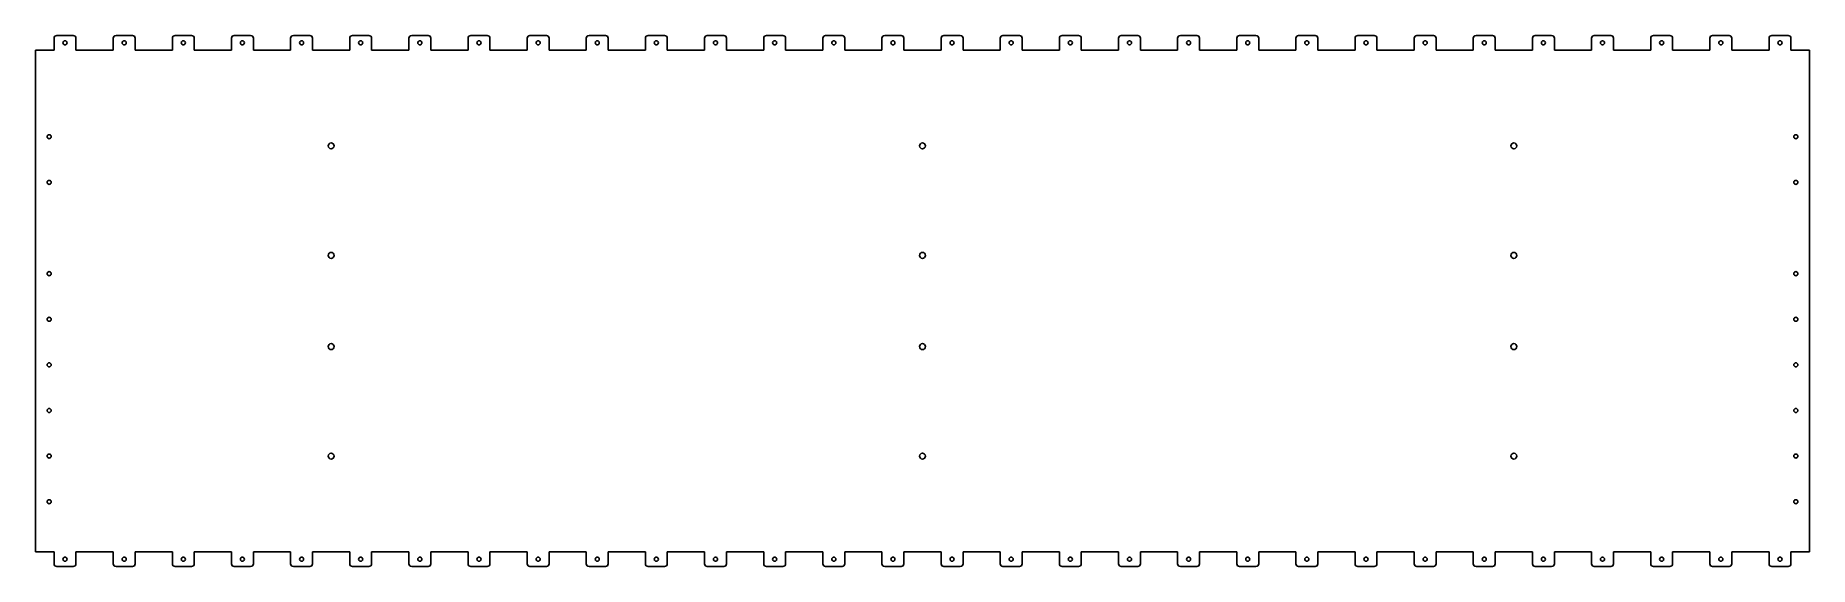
# Model space of a CAD drawing. Header units: millimetres. Extents: x 0 to 1945, y -16 to 566.
import ezdxf

# ---------------------------------------------------------------- set-up
doc = ezdxf.new("R2010")
doc.units = ezdxf.units.MM
doc.layers.add('CUT', color=7, linetype='Continuous')

msp = doc.modelspace()

# ---------------------------------------------------------------- linework, layer by layer
at = {"layer": 'CUT'}
for p, q in [((41.4, 566, 0.5), (23.4, 566, 0.5)), ((106.3, 566, 0.5), (88.3, 566, 0.5)), ((171.1, 566, 0.5), (153.1, 566, 0.5)), ((235.9, 566, 0.5), (217.9, 566, 0.5)), ((300.8, 566, 0.5), (282.8, 566, 0.5)), ((365.6, 566, 0.5), (347.6, 566, 0.5)), ((430.5, 566, 0.5), (412.5, 566, 0.5)), ((495.3, 566, 0.5), (477.3, 566, 0.5)), ((560.2, 566, 0.5), (542.2, 566, 0.5)), ((625, 566, 0.5), (607, 566, 0.5)), ((689.8, 566, 0.5), (671.8, 566, 0.5)), ((754.7, 566, 0.5), (736.7, 566, 0.5)), ((819.5, 566, 0.5), (801.5, 566, 0.5)), ((884.4, 566, 0.5), (866.4, 566, 0.5)), ((949.2, 566, 0.5), (931.2, 566, 0.5)), ((1014.1, 566, 0.5), (996.1, 566, 0.5)), ((1078.9, 566, 0.5), (1060.9, 566, 0.5)), ((1143.7, 566, 0.5), (1125.7, 566, 0.5)), ((1208.6, 566, 0.5), (1190.6, 566, 0.5)), ((1273.4, 566, 0.5), (1255.4, 566, 0.5)), ((1338.3, 566, 0.5), (1320.3, 566, 0.5)), ((1403.1, 566, 0.5), (1385.1, 566, 0.5)), ((1468, 566, 0.5), (1450, 566, 0.5)), ((1532.8, 566, 0.5), (1514.8, 566, 0.5)), ((1597.6, 566, 0.5), (1579.6, 566, 0.5)), ((1662.5, 566, 0.5), (1644.5, 566, 0.5)), ((1727.3, 566, 0.5), (1709.3, 566, 0.5)), ((1792.2, 566, 0.5), (1774.2, 566, 0.5)), ((1857, 566, 0.5), (1839, 566, 0.5)), ((1921.9, 566, 0.5), (1903.9, 566, 0.5)), ((0, 550, 0.5), (0, 0, 0.5)), ((20.4, 550, 0.5), (0, 550, 0.5)), ((20.4, 563, 0.5), (20.4, 550, 0.5)), ((44.4, 550, 0.5), (44.4, 563, 0.5)), ((85.3, 550, 0.5), (44.4, 550, 0.5)), ((85.3, 563, 0.5), (85.3, 550, 0.5)), ((109.3, 550, 0.5), (109.3, 563, 0.5)), ((150.1, 550, 0.5), (109.3, 550, 0.5)), ((150.1, 563, 0.5), (150.1, 550, 0.5)), ((174.1, 550, 0.5), (174.1, 563, 0.5)), ((214.9, 550, 0.5), (174.1, 550, 0.5)), ((214.9, 563, 0.5), (214.9, 550, 0.5)), ((238.9, 550, 0.5), (238.9, 563, 0.5)), ((279.8, 550, 0.5), (238.9, 550, 0.5)), ((279.8, 563, 0.5), (279.8, 550, 0.5)), ((303.8, 550, 0.5), (303.8, 563, 0.5)), ((344.6, 550, 0.5), (303.8, 550, 0.5)), ((344.6, 563, 0.5), (344.6, 550, 0.5)), ((368.6, 550, 0.5), (368.6, 563, 0.5)), ((409.5, 550, 0.5), (368.6, 550, 0.5)), ((409.5, 563, 0.5), (409.5, 550, 0.5)), ((433.5, 550, 0.5), (433.5, 563, 0.5)), ((474.3, 550, 0.5), (433.5, 550, 0.5)), ((474.3, 563, 0.5), (474.3, 550, 0.5)), ((498.3, 550, 0.5), (498.3, 563, 0.5)), ((539.2, 550, 0.5), (498.3, 550, 0.5)), ((539.2, 563, 0.5), (539.2, 550, 0.5)), ((563.2, 550, 0.5), (563.2, 563, 0.5)), ((604, 550, 0.5), (563.2, 550, 0.5)), ((604, 563, 0.5), (604, 550, 0.5)), ((628, 550, 0.5), (628, 563, 0.5)), ((668.8, 550, 0.5), (628, 550, 0.5)), ((668.8, 563, 0.5), (668.8, 550, 0.5)), ((692.8, 550, 0.5), (692.8, 563, 0.5)), ((733.7, 550, 0.5), (692.8, 550, 0.5)), ((733.7, 563, 0.5), (733.7, 550, 0.5)), ((757.7, 550, 0.5), (757.7, 563, 0.5)), ((798.5, 550, 0.5), (757.7, 550, 0.5)), ((798.5, 563, 0.5), (798.5, 550, 0.5)), ((822.5, 550, 0.5), (822.5, 563, 0.5)), ((863.4, 550, 0.5), (822.5, 550, 0.5)), ((863.4, 563, 0.5), (863.4, 550, 0.5)), ((887.4, 550, 0.5), (887.4, 563, 0.5)), ((928.2, 550, 0.5), (887.4, 550, 0.5)), ((928.2, 563, 0.5), (928.2, 550, 0.5)), ((952.2, 550, 0.5), (952.2, 563, 0.5)), ((993.1, 550, 0.5), (952.2, 550, 0.5)), ((993.1, 563, 0.5), (993.1, 550, 0.5)), ((1017.1, 550, 0.5), (1017.1, 563, 0.5)), ((1057.9, 550, 0.5), (1017.1, 550, 0.5)), ((1057.9, 563, 0.5), (1057.9, 550, 0.5)), ((1081.9, 550, 0.5), (1081.9, 563, 0.5)), ((1122.7, 550, 0.5), (1081.9, 550, 0.5)), ((1122.7, 563, 0.5), (1122.7, 550, 0.5)), ((1146.7, 550, 0.5), (1146.7, 563, 0.5)), ((1187.6, 550, 0.5), (1146.7, 550, 0.5)), ((1187.6, 563, 0.5), (1187.6, 550, 0.5)), ((1211.6, 550, 0.5), (1211.6, 563, 0.5)), ((1252.4, 550, 0.5), (1211.6, 550, 0.5)), ((1252.4, 563, 0.5), (1252.4, 550, 0.5)), ((1276.4, 550, 0.5), (1276.4, 563, 0.5)), ((1317.3, 550, 0.5), (1276.4, 550, 0.5)), ((1317.3, 563, 0.5), (1317.3, 550, 0.5)), ((1341.3, 550, 0.5), (1341.3, 563, 0.5)), ((1382.1, 550, 0.5), (1341.3, 550, 0.5)), ((1382.1, 563, 0.5), (1382.1, 550, 0.5)), ((1406.1, 550, 0.5), (1406.1, 563, 0.5)), ((1447, 550, 0.5), (1406.1, 550, 0.5)), ((1447, 563, 0.5), (1447, 550, 0.5)), ((1471, 550, 0.5), (1471, 563, 0.5)), ((1511.8, 550, 0.5), (1471, 550, 0.5)), ((1511.8, 563, 0.5), (1511.8, 550, 0.5)), ((1535.8, 550, 0.5), (1535.8, 563, 0.5)), ((1576.6, 550, 0.5), (1535.8, 550, 0.5)), ((1576.6, 563, 0.5), (1576.6, 550, 0.5)), ((1600.6, 550, 0.5), (1600.6, 563, 0.5)), ((1641.5, 550, 0.5), (1600.6, 550, 0.5)), ((1641.5, 563, 0.5), (1641.5, 550, 0.5)), ((1665.5, 550, 0.5), (1665.5, 563, 0.5)), ((1706.3, 550, 0.5), (1665.5, 550, 0.5)), ((1706.3, 563, 0.5), (1706.3, 550, 0.5)), ((1730.3, 550, 0.5), (1730.3, 563, 0.5)), ((1771.2, 550, 0.5), (1730.3, 550, 0.5)), ((1771.2, 563, 0.5), (1771.2, 550, 0.5)), ((1795.2, 550, 0.5), (1795.2, 563, 0.5)), ((1836, 550, 0.5), (1795.2, 550, 0.5)), ((1836, 563, 0.5), (1836, 550, 0.5)), ((1860, 550, 0.5), (1860, 563, 0.5)), ((1900.9, 550, 0.5), (1860, 550, 0.5)), ((1900.9, 563, 0.5), (1900.9, 550, 0.5)), ((1924.9, 550, 0.5), (1924.9, 563, 0.5)), ((1945.3, 550, 0.5), (1924.9, 550, 0.5)), ((1945.3, 0, 0.5), (1945.3, 550, 0.5)), ((0, 0, 0.5), (20.4, 0, 0.5)), ((20.4, 0, 0.5), (20.4, -13, 0.5)), ((44.4, -13, 0.5), (44.4, 0, 0.5)), ((44.4, 0, 0.5), (85.3, 0, 0.5)), ((85.3, 0, 0.5), (85.3, -13, 0.5)), ((109.3, -13, 0.5), (109.3, 0, 0.5)), ((109.3, 0, 0.5), (150.1, 0, 0.5)), ((150.1, 0, 0.5), (150.1, -13, 0.5)), ((174.1, -13, 0.5), (174.1, 0, 0.5)), ((174.1, 0, 0.5), (214.9, 0, 0.5)), ((214.9, 0, 0.5), (214.9, -13, 0.5)), ((238.9, -13, 0.5), (238.9, 0, 0.5)), ((238.9, 0, 0.5), (279.8, 0, 0.5)), ((279.8, 0, 0.5), (279.8, -13, 0.5)), ((303.8, -13, 0.5), (303.8, 0, 0.5)), ((303.8, 0, 0.5), (344.6, 0, 0.5)), ((344.6, 0, 0.5), (344.6, -13, 0.5)), ((368.6, -13, 0.5), (368.6, 0, 0.5)), ((368.6, 0, 0.5), (409.5, 0, 0.5)), ((409.5, 0, 0.5), (409.5, -13, 0.5)), ((433.5, -13, 0.5), (433.5, 0, 0.5)), ((433.5, 0, 0.5), (474.3, 0, 0.5)), ((474.3, 0, 0.5), (474.3, -13, 0.5)), ((498.3, -13, 0.5), (498.3, 0, 0.5)), ((498.3, 0, 0.5), (539.2, 0, 0.5)), ((539.2, 0, 0.5), (539.2, -13, 0.5)), ((563.2, -13, 0.5), (563.2, 0, 0.5)), ((563.2, 0, 0.5), (604, 0, 0.5)), ((604, 0, 0.5), (604, -13, 0.5)), ((628, -13, 0.5), (628, 0, 0.5)), ((628, 0, 0.5), (668.8, 0, 0.5)), ((668.8, 0, 0.5), (668.8, -13, 0.5)), ((692.8, -13, 0.5), (692.8, 0, 0.5)), ((692.8, 0, 0.5), (733.7, 0, 0.5)), ((733.7, 0, 0.5), (733.7, -13, 0.5)), ((757.7, -13, 0.5), (757.7, 0, 0.5)), ((757.7, 0, 0.5), (798.5, 0, 0.5)), ((798.5, 0, 0.5), (798.5, -13, 0.5)), ((822.5, -13, 0.5), (822.5, 0, 0.5)), ((822.5, 0, 0.5), (863.4, 0, 0.5)), ((863.4, 0, 0.5), (863.4, -13, 0.5)), ((887.4, -13, 0.5), (887.4, 0, 0.5)), ((887.4, 0, 0.5), (928.2, 0, 0.5)), ((928.2, 0, 0.5), (928.2, -13, 0.5)), ((952.2, -13, 0.5), (952.2, 0, 0.5)), ((952.2, 0, 0.5), (993.1, 0, 0.5)), ((993.1, 0, 0.5), (993.1, -13, 0.5)), ((1017.1, -13, 0.5), (1017.1, 0, 0.5)), ((1017.1, 0, 0.5), (1057.9, 0, 0.5)), ((1057.9, 0, 0.5), (1057.9, -13, 0.5)), ((1081.9, -13, 0.5), (1081.9, 0, 0.5)), ((1081.9, 0, 0.5), (1122.7, 0, 0.5)), ((1122.7, 0, 0.5), (1122.7, -13, 0.5)), ((1146.7, -13, 0.5), (1146.7, 0, 0.5)), ((1146.7, 0, 0.5), (1187.6, 0, 0.5)), ((1187.6, 0, 0.5), (1187.6, -13, 0.5)), ((1211.6, -13, 0.5), (1211.6, 0, 0.5)), ((1211.6, 0, 0.5), (1252.4, 0, 0.5)), ((1252.4, 0, 0.5), (1252.4, -13, 0.5)), ((1276.4, -13, 0.5), (1276.4, 0, 0.5)), ((1276.4, 0, 0.5), (1317.3, 0, 0.5)), ((1317.3, 0, 0.5), (1317.3, -13, 0.5)), ((1341.3, -13, 0.5), (1341.3, 0, 0.5)), ((1341.3, 0, 0.5), (1382.1, 0, 0.5)), ((1382.1, 0, 0.5), (1382.1, -13, 0.5)), ((1406.1, -13, 0.5), (1406.1, 0, 0.5)), ((1406.1, 0, 0.5), (1447, 0, 0.5)), ((1447, 0, 0.5), (1447, -13, 0.5)), ((1471, -13, 0.5), (1471, 0, 0.5)), ((1471, 0, 0.5), (1511.8, 0, 0.5)), ((1511.8, 0, 0.5), (1511.8, -13, 0.5)), ((1535.8, -13, 0.5), (1535.8, 0, 0.5)), ((1535.8, 0, 0.5), (1576.6, 0, 0.5)), ((1576.6, 0, 0.5), (1576.6, -13, 0.5)), ((1600.6, -13, 0.5), (1600.6, 0, 0.5)), ((1600.6, 0, 0.5), (1641.5, 0, 0.5)), ((1641.5, 0, 0.5), (1641.5, -13, 0.5)), ((1665.5, -13, 0.5), (1665.5, 0, 0.5)), ((1665.5, 0, 0.5), (1706.3, 0, 0.5)), ((1706.3, 0, 0.5), (1706.3, -13, 0.5)), ((1730.3, -13, 0.5), (1730.3, 0, 0.5)), ((1730.3, 0, 0.5), (1771.2, 0, 0.5)), ((1771.2, 0, 0.5), (1771.2, -13, 0.5)), ((1795.2, -13, 0.5), (1795.2, 0, 0.5)), ((1795.2, 0, 0.5), (1836, 0, 0.5)), ((1836, 0, 0.5), (1836, -13, 0.5)), ((1860, -13, 0.5), (1860, 0, 0.5)), ((1860, 0, 0.5), (1900.9, 0, 0.5)), ((1900.9, 0, 0.5), (1900.9, -13, 0.5)), ((1924.9, -13, 0.5), (1924.9, 0, 0.5)), ((1924.9, 0, 0.5), (1945.3, 0, 0.5)), ((23.4, -16, 0.5), (41.4, -16, 0.5)), ((88.3, -16, 0.5), (106.3, -16, 0.5)), ((153.1, -16, 0.5), (171.1, -16, 0.5)), ((217.9, -16, 0.5), (235.9, -16, 0.5)), ((282.8, -16, 0.5), (300.8, -16, 0.5)), ((347.6, -16, 0.5), (365.6, -16, 0.5)), ((412.5, -16, 0.5), (430.5, -16, 0.5)), ((477.3, -16, 0.5), (495.3, -16, 0.5)), ((542.2, -16, 0.5), (560.2, -16, 0.5)), ((607, -16, 0.5), (625, -16, 0.5)), ((671.8, -16, 0.5), (689.8, -16, 0.5)), ((736.7, -16, 0.5), (754.7, -16, 0.5)), ((801.5, -16, 0.5), (819.5, -16, 0.5)), ((866.4, -16, 0.5), (884.4, -16, 0.5)), ((931.2, -16, 0.5), (949.2, -16, 0.5)), ((996.1, -16, 0.5), (1014.1, -16, 0.5)), ((1060.9, -16, 0.5), (1078.9, -16, 0.5)), ((1125.7, -16, 0.5), (1143.7, -16, 0.5)), ((1190.6, -16, 0.5), (1208.6, -16, 0.5)), ((1255.4, -16, 0.5), (1273.4, -16, 0.5)), ((1320.3, -16, 0.5), (1338.3, -16, 0.5)), ((1385.1, -16, 0.5), (1403.1, -16, 0.5)), ((1450, -16, 0.5), (1468, -16, 0.5)), ((1514.8, -16, 0.5), (1532.8, -16, 0.5)), ((1579.6, -16, 0.5), (1597.6, -16, 0.5)), ((1644.5, -16, 0.5), (1662.5, -16, 0.5)), ((1709.3, -16, 0.5), (1727.3, -16, 0.5)), ((1774.2, -16, 0.5), (1792.2, -16, 0.5)), ((1839, -16, 0.5), (1857, -16, 0.5)), ((1903.9, -16, 0.5), (1921.9, -16, 0.5))]:
    msp.add_line(p, q, dxfattribs=at)
for centre, radius in [((32.4, 558, 0.5), 2.25), ((97.3, 558, 0.5), 2.25), ((162.1, 558, 0.5), 2.25), ((226.9, 558, 0.5), 2.25), ((291.8, 558, 0.5), 2.25), ((356.6, 558, 0.5), 2.25), ((421.5, 558, 0.5), 2.25), ((486.3, 558, 0.5), 2.25), ((551.2, 558, 0.5), 2.25), ((616, 558, 0.5), 2.25), ((680.8, 558, 0.5), 2.25), ((745.7, 558, 0.5), 2.25), ((810.5, 558, 0.5), 2.25), ((875.4, 558, 0.5), 2.25), ((940.2, 558, 0.5), 2.25), ((1005.1, 558, 0.5), 2.25), ((1069.9, 558, 0.5), 2.25), ((1134.7, 558, 0.5), 2.25), ((1199.6, 558, 0.5), 2.25), ((1264.4, 558, 0.5), 2.25), ((1329.3, 558, 0.5), 2.25), ((1394.1, 558, 0.5), 2.25), ((1459, 558, 0.5), 2.25), ((1523.8, 558, 0.5), 2.25), ((1588.6, 558, 0.5), 2.25), ((1653.5, 558, 0.5), 2.25), ((1718.3, 558, 0.5), 2.25), ((1783.2, 558, 0.5), 2.25), ((1848, 558, 0.5), 2.25), ((1912.9, 558, 0.5), 2.25), ((15, 455, 0.5), 2.25), ((324.2, 445, 0.5), 3.25), ((972.6, 445, 0.5), 3.25), ((1621.1, 445, 0.5), 3.25), ((1930.3, 455, 0.5), 2.25), ((15, 405, 0.5), 2.25), ((1930.3, 405, 0.5), 2.25), ((324.2, 325, 0.5), 3.25), ((972.6, 325, 0.5), 3.25), ((1621.1, 325, 0.5), 3.25), ((15, 305, 0.5), 2.25), ((1930.3, 305, 0.5), 2.25), ((15, 255, 0.5), 2.25), ((1930.3, 255, 0.5), 2.25), ((324.2, 225, 0.5), 3.25), ((972.6, 225, 0.5), 3.25), ((1621.1, 225, 0.5), 3.25), ((15, 205, 0.5), 2.25), ((1930.3, 205, 0.5), 2.25), ((15, 155, 0.5), 2.25), ((1930.3, 155, 0.5), 2.25), ((15, 105, 0.5), 2.25), ((324.2, 105, 0.5), 3.25), ((972.6, 105, 0.5), 3.25), ((1621.1, 105, 0.5), 3.25), ((1930.3, 105, 0.5), 2.25), ((15, 55, 0.5), 2.25), ((1930.3, 55, 0.5), 2.25), ((32.4, -8, 0.5), 2.25), ((97.3, -8, 0.5), 2.25), ((162.1, -8, 0.5), 2.25), ((226.9, -8, 0.5), 2.25), ((291.8, -8, 0.5), 2.25), ((356.6, -8, 0.5), 2.25), ((421.5, -8, 0.5), 2.25), ((486.3, -8, 0.5), 2.25), ((551.2, -8, 0.5), 2.25), ((616, -8, 0.5), 2.25), ((680.8, -8, 0.5), 2.25), ((745.7, -8, 0.5), 2.25), ((810.5, -8, 0.5), 2.25), ((875.4, -8, 0.5), 2.25), ((940.2, -8, 0.5), 2.25), ((1005.1, -8, 0.5), 2.25), ((1069.9, -8, 0.5), 2.25), ((1134.7, -8, 0.5), 2.25), ((1199.6, -8, 0.5), 2.25), ((1264.4, -8, 0.5), 2.25), ((1329.3, -8, 0.5), 2.25), ((1394.1, -8, 0.5), 2.25), ((1459, -8, 0.5), 2.25), ((1523.8, -8, 0.5), 2.25), ((1588.6, -8, 0.5), 2.25), ((1653.5, -8, 0.5), 2.25), ((1718.3, -8, 0.5), 2.25), ((1783.2, -8, 0.5), 2.25), ((1848, -8, 0.5), 2.25), ((1912.9, -8, 0.5), 2.25)]:
    msp.add_circle(centre, radius, dxfattribs=at)
for centre, start, end in [((23.4, 563, 0.5), 90, 180), ((41.4, 563, 0.5), 0, 90), ((88.3, 563, 0.5), 90, 180), ((106.3, 563, 0.5), 0, 90), ((153.1, 563, 0.5), 90, 180), ((171.1, 563, 0.5), 0, 90), ((217.9, 563, 0.5), 90, 180), ((235.9, 563, 0.5), 0, 90), ((282.8, 563, 0.5), 90, 180), ((300.8, 563, 0.5), 0, 90), ((347.6, 563, 0.5), 90, 180), ((365.6, 563, 0.5), 0, 90), ((412.5, 563, 0.5), 90, 180), ((430.5, 563, 0.5), 0, 90), ((477.3, 563, 0.5), 90, 180), ((495.3, 563, 0.5), 0, 90), ((542.2, 563, 0.5), 90, 180), ((560.2, 563, 0.5), 0, 90), ((607, 563, 0.5), 90, 180), ((625, 563, 0.5), 0, 90), ((671.8, 563, 0.5), 90, 180), ((689.8, 563, 0.5), 0, 90), ((736.7, 563, 0.5), 90, 180), ((754.7, 563, 0.5), 0, 90), ((801.5, 563, 0.5), 90, 180), ((819.5, 563, 0.5), 0, 90), ((866.4, 563, 0.5), 90, 180), ((884.4, 563, 0.5), 0, 90), ((931.2, 563, 0.5), 90, 180), ((949.2, 563, 0.5), 0, 90), ((996.1, 563, 0.5), 90, 180), ((1014.1, 563, 0.5), 0, 90), ((1060.9, 563, 0.5), 90, 180), ((1078.9, 563, 0.5), 0, 90), ((1125.7, 563, 0.5), 90, 180), ((1143.7, 563, 0.5), 0, 90), ((1190.6, 563, 0.5), 90, 180), ((1208.6, 563, 0.5), 0, 90), ((1255.4, 563, 0.5), 90, 180), ((1273.4, 563, 0.5), 0, 90), ((1320.3, 563, 0.5), 90, 180), ((1338.3, 563, 0.5), 0, 90), ((1385.1, 563, 0.5), 90, 180), ((1403.1, 563, 0.5), 0, 90), ((1450, 563, 0.5), 90, 180), ((1468, 563, 0.5), 0, 90), ((1514.8, 563, 0.5), 90, 180), ((1532.8, 563, 0.5), 0, 90), ((1579.6, 563, 0.5), 90, 180), ((1597.6, 563, 0.5), 0, 90), ((1644.5, 563, 0.5), 90, 180), ((1662.5, 563, 0.5), 0, 90), ((1709.3, 563, 0.5), 90, 180), ((1727.3, 563, 0.5), 0, 90), ((1774.2, 563, 0.5), 90, 180), ((1792.2, 563, 0.5), 0, 90), ((1839, 563, 0.5), 90, 180), ((1857, 563, 0.5), 0, 90), ((1903.9, 563, 0.5), 90, 180), ((1921.9, 563, 0.5), 0, 90), ((23.4, -13, 0.5), 180, 270), ((41.4, -13, 0.5), -90, 0), ((88.3, -13, 0.5), 180, 270), ((106.3, -13, 0.5), -90, 0), ((153.1, -13, 0.5), 180, 270), ((171.1, -13, 0.5), -90, 0), ((217.9, -13, 0.5), 180, 270), ((235.9, -13, 0.5), -90, 0), ((282.8, -13, 0.5), 180, 270), ((300.8, -13, 0.5), -90, 0), ((347.6, -13, 0.5), 180, 270), ((365.6, -13, 0.5), -90, 0), ((412.5, -13, 0.5), 180, 270), ((430.5, -13, 0.5), -90, 0), ((477.3, -13, 0.5), 180, 270), ((495.3, -13, 0.5), -90, 0), ((542.2, -13, 0.5), 180, 270), ((560.2, -13, 0.5), -90, 0), ((607, -13, 0.5), 180, 270), ((625, -13, 0.5), -90, 0), ((671.8, -13, 0.5), 180, 270), ((689.8, -13, 0.5), -90, 0), ((736.7, -13, 0.5), 180, 270), ((754.7, -13, 0.5), -90, 0), ((801.5, -13, 0.5), 180, 270), ((819.5, -13, 0.5), -90, 0), ((866.4, -13, 0.5), 180, 270), ((884.4, -13, 0.5), -90, 0), ((931.2, -13, 0.5), 180, 270), ((949.2, -13, 0.5), -90, 0), ((996.1, -13, 0.5), 180, 270), ((1014.1, -13, 0.5), -90, 0), ((1060.9, -13, 0.5), 180, 270), ((1078.9, -13, 0.5), -90, 0), ((1125.7, -13, 0.5), 180, 270), ((1143.7, -13, 0.5), -90, 0), ((1190.6, -13, 0.5), 180, 270), ((1208.6, -13, 0.5), -90, 0), ((1255.4, -13, 0.5), 180, 270), ((1273.4, -13, 0.5), -90, 0), ((1320.3, -13, 0.5), 180, 270), ((1338.3, -13, 0.5), -90, 0), ((1385.1, -13, 0.5), 180, 270), ((1403.1, -13, 0.5), -90, 0), ((1450, -13, 0.5), 180, 270), ((1468, -13, 0.5), -90, 0), ((1514.8, -13, 0.5), 180, 270), ((1532.8, -13, 0.5), -90, 0), ((1579.6, -13, 0.5), 180, 270), ((1597.6, -13, 0.5), -90, 0), ((1644.5, -13, 0.5), 180, 270), ((1662.5, -13, 0.5), -90, 0), ((1709.3, -13, 0.5), 180, 270), ((1727.3, -13, 0.5), -90, 0), ((1774.2, -13, 0.5), 180, 270), ((1792.2, -13, 0.5), -90, 0), ((1839, -13, 0.5), 180, 270), ((1857, -13, 0.5), -90, 0), ((1903.9, -13, 0.5), 180, 270), ((1921.9, -13, 0.5), -90, 0)]:
    msp.add_arc(centre, 3, start, end, dxfattribs=at)

doc.saveas('drawing.dxf')
